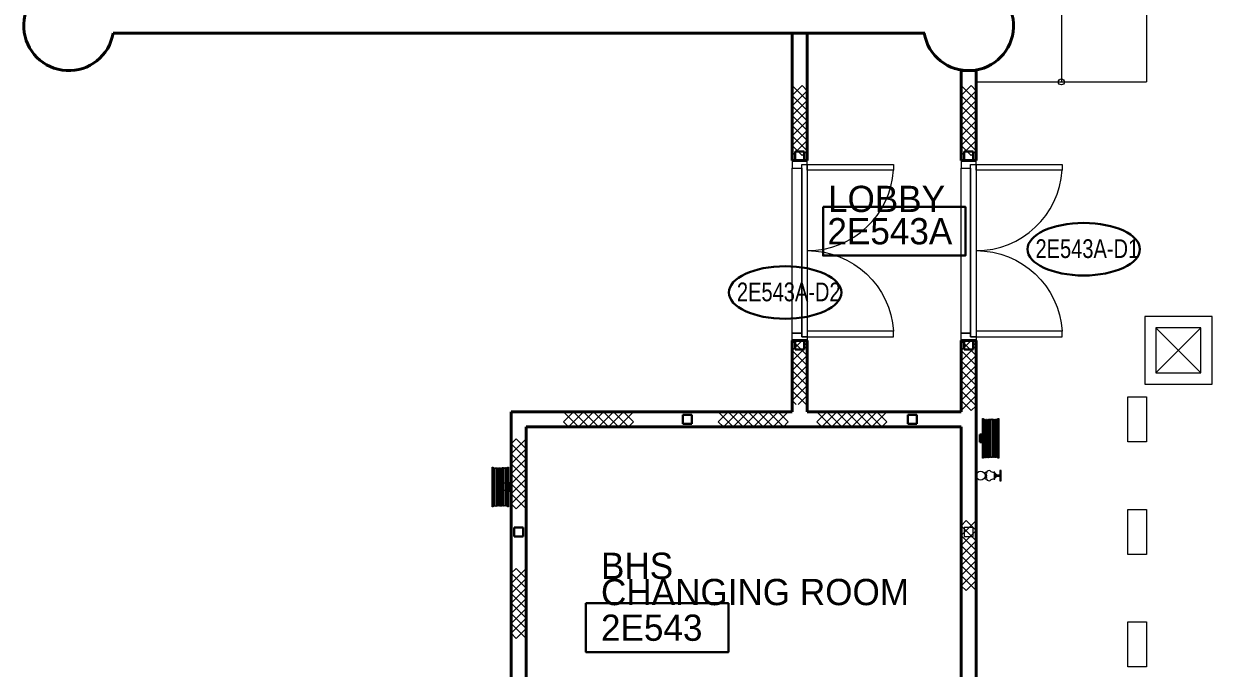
# Model space of a CAD drawing. Header units: metres. Extents: x 1807 to 3745, y 842 to 1968.
# Drawn here: x 3365.4 to 3381.25, y 1335.43 to 1344.02 of the extents above; entities that cross this region are included whole.
import ezdxf
from ezdxf.enums import TextEntityAlignment as Align

# ---------------------------------------------------------------- set-up
doc = ezdxf.new("R2010")
doc.units = ezdxf.units.M
doc.header["$MEASUREMENT"] = 0
doc.linetypes.add('DGN1', pattern=[7.299439, 0, -7.299439])
doc.layers.get('0').update_dxf_attribs({"lineweight": 0})
for name, color, linetype, lineweight in [('Level 1', 7, 'Continuous', 0), ('Level 31', 7, 'Continuous', 0), ('Level 33', 7, 'Continuous', 0), ('Primary Door', 7, 'Continuous', 0), ('TRIRIGA DOOR BOX', 7, 'Continuous', 0)]:
    doc.layers.add(name, color=color, linetype=linetype, lineweight=lineweight)
doc.styles.add('Style-CHAR_FAST_FONT', font='CHAR_FAST_FONT.shx', dxfattribs={"height": 0.2})

# ---------------------------------------------------------------- blocks, each defined once
blk = doc.blocks.new('AnonymusCell_164')
at = {"layer": 'Primary Door', "color": 7, "linetype": 'Continuous', "lineweight": 30}
blk.add_ellipse((0, 0), major_axis=(0.75, 0), ratio=0.466667, dxfattribs=at)
at = {"layer": 'Primary Door', "color": 7, "linetype": 'Continuous', "lineweight": 30, "style": 'Style-CHAR_FAST_FONT', "width": 0.799986}
blk.add_text('2E543A-D1', height=0.25, dxfattribs=at).set_placement((-0.643, 0.133), align=Align.TOP_LEFT)
blk = doc.blocks.new('AnonymusCell_324')
at = {"layer": 'Primary Door', "color": 7, "linetype": 'Continuous', "lineweight": 30}
blk.add_ellipse((0, 0), major_axis=(0.75, 0), ratio=0.466667, dxfattribs=at)
at = {"layer": 'Primary Door', "color": 7, "linetype": 'Continuous', "lineweight": 30, "style": 'Style-CHAR_FAST_FONT', "width": 0.799986}
blk.add_text('2E543A-D2', height=0.25, dxfattribs=at).set_placement((-0.643, 0.133), align=Align.TOP_LEFT)

msp = doc.modelspace()

# ---------------------------------------------------------------- linework, layer by layer
at = {"layer": 'Level 1', "color": 7, "linetype": 'Continuous', "lineweight": 0}
for p, q in [((3380.375, 1356.75), (3380.375, 1343.25)), ((3379.238, 1344.75), (3379.238, 1343.25)), ((3375.65, 1343.2), (3375.85, 1343)), ((3375.783, 1343.2), (3375.65, 1343.067)), ((3375.65, 1342.933), (3375.85, 1343.133)), ((3375.85, 1343.133), (3375.783, 1343.2)), ((3377.9, 1343.2), (3378.1, 1343)), ((3378.033, 1343.2), (3377.9, 1343.067)), ((3377.9, 1342.933), (3378.1, 1343.133)), ((3378.1, 1343.133), (3378.033, 1343.2)), ((3378.1, 1343.25), (3380.375, 1343.25)), ((3375.65, 1343.067), (3375.85, 1342.867)), ((3375.85, 1343), (3375.65, 1342.8)), ((3377.9, 1343.067), (3378.1, 1342.867)), ((3378.1, 1343), (3377.9, 1342.8)), ((3375.85, 1342.733), (3375.65, 1342.933)), ((3375.85, 1342.867), (3375.65, 1342.667)), ((3378.1, 1342.733), (3377.9, 1342.933)), ((3378.1, 1342.867), (3377.9, 1342.667)), ((3375.65, 1342.8), (3375.85, 1342.6)), ((3375.65, 1342.533), (3375.85, 1342.733)), ((3375.65, 1342.667), (3375.85, 1342.467)), ((3377.9, 1342.8), (3378.1, 1342.6)), ((3377.9, 1342.533), (3378.1, 1342.733)), ((3377.9, 1342.667), (3378.1, 1342.467)), ((3375.85, 1342.6), (3375.65, 1342.4)), ((3375.85, 1342.333), (3375.65, 1342.533)), ((3378.1, 1342.6), (3377.9, 1342.4)), ((3378.1, 1342.333), (3377.9, 1342.533)), ((3375.85, 1342.467), (3375.65, 1342.267)), ((3375.65, 1342.4), (3375.783, 1342.267)), ((3378.1, 1342.467), (3377.9, 1342.267)), ((3377.9, 1342.4), (3378.033, 1342.267)), ((3375.85, 1342.2), (3375.65, 1342.2)), ((3375.65, 1342.2), (3375.65, 1342.1)), ((3375.85, 1342.2), (3375.65, 1342.2)), ((3375.65, 1342.2), (3375.65, 1342.1)), ((3375.783, 1342.267), (3375.85, 1342.333)), ((3375.85, 1342.15), (3375.85, 1342.2)), ((3375.85, 1342.15), (3375.85, 1342.2)), ((3378.1, 1342.2), (3377.9, 1342.2)), ((3377.9, 1342.2), (3377.9, 1342.1)), ((3378.1, 1342.2), (3377.9, 1342.2)), ((3377.9, 1342.2), (3377.9, 1342.1)), ((3378.033, 1342.267), (3378.1, 1342.333)), ((3378.1, 1342.15), (3378.1, 1342.2)), ((3378.1, 1342.15), (3378.1, 1342.2)), ((3375.65, 1342.1), (3375.775, 1342.1)), ((3375.65, 1342.1), (3375.775, 1342.1)), ((3375.65, 1339.9), (3375.65, 1342.1)), ((3375.65, 1342.1), (3375.775, 1342.1)), ((3375.775, 1342.1), (3375.775, 1342.15)), ((3375.775, 1342.15), (3375.85, 1342.15)), ((3375.775, 1342.1), (3375.775, 1342.15)), ((3375.775, 1342.15), (3375.85, 1342.15)), ((3375.775, 1339.85), (3375.775, 1342.15)), ((3375.775, 1342.15), (3375.85, 1342.15)), ((3375.775, 1342.1), (3375.775, 1339.9)), ((3375.85, 1342.15), (3377, 1342.15)), ((3375.85, 1342.075), (3375.85, 1342.15)), ((3375.85, 1342.15), (3375.85, 1339.85)), ((3377, 1342.075), (3375.85, 1342.075)), ((3377, 1342.15), (3377, 1342.075)), ((3377.9, 1342.1), (3378.025, 1342.1)), ((3377.9, 1342.1), (3378.025, 1342.1)), ((3377.9, 1339.9), (3377.9, 1342.1)), ((3377.9, 1342.1), (3378.025, 1342.1)), ((3378.025, 1342.1), (3378.025, 1342.15)), ((3378.025, 1342.15), (3378.1, 1342.15)), ((3378.025, 1342.1), (3378.025, 1342.15)), ((3378.025, 1342.15), (3378.1, 1342.15)), ((3378.025, 1339.85), (3378.025, 1342.15)), ((3378.025, 1342.15), (3378.1, 1342.15)), ((3378.025, 1342.1), (3378.025, 1339.9)), ((3378.1, 1342.15), (3379.25, 1342.15)), ((3378.1, 1342.075), (3378.1, 1342.15)), ((3378.1, 1342.15), (3378.1, 1339.85)), ((3379.25, 1342.075), (3378.1, 1342.075)), ((3379.25, 1342.15), (3379.25, 1342.075)), ((3381.25, 1340.12), (3380.35, 1340.12)), ((3380.35, 1340.12), (3380.35, 1339.219)), ((3381.25, 1339.219), (3381.25, 1340.12)), ((3380.5, 1339.37), (3381.1, 1339.969)), ((3381.1, 1339.37), (3380.5, 1339.969)), ((3375.65, 1339.8), (3375.65, 1339.9)), ((3375.65, 1339.9), (3375.775, 1339.9)), ((3375.65, 1339.8), (3375.65, 1339.9)), ((3375.65, 1339.9), (3375.775, 1339.9)), ((3375.775, 1339.9), (3375.65, 1339.9)), ((3375.775, 1339.9), (3375.775, 1339.85)), ((3375.775, 1339.9), (3375.775, 1339.85)), ((3375.775, 1339.85), (3375.85, 1339.85)), ((3375.775, 1339.85), (3375.85, 1339.85)), ((3375.85, 1339.85), (3375.775, 1339.85)), ((3377, 1339.925), (3375.85, 1339.925)), ((3375.85, 1339.925), (3375.85, 1339.85)), ((3375.85, 1339.85), (3375.85, 1339.8)), ((3375.85, 1339.85), (3377, 1339.85)), ((3375.85, 1339.85), (3375.85, 1339.8)), ((3377, 1339.85), (3377, 1339.925)), ((3377.9, 1339.8), (3377.9, 1339.9)), ((3377.9, 1339.9), (3378.025, 1339.9)), ((3377.9, 1339.8), (3377.9, 1339.9)), ((3377.9, 1339.9), (3378.025, 1339.9)), ((3378.025, 1339.9), (3377.9, 1339.9)), ((3378.025, 1339.9), (3378.025, 1339.85)), ((3378.025, 1339.9), (3378.025, 1339.85)), ((3378.025, 1339.85), (3378.1, 1339.85)), ((3378.025, 1339.85), (3378.1, 1339.85)), ((3378.1, 1339.85), (3378.025, 1339.85)), ((3379.25, 1339.925), (3378.1, 1339.925)), ((3378.1, 1339.925), (3378.1, 1339.85)), ((3378.1, 1339.85), (3378.1, 1339.8)), ((3378.1, 1339.85), (3379.25, 1339.85)), ((3378.1, 1339.85), (3378.1, 1339.8)), ((3379.25, 1339.85), (3379.25, 1339.925)), ((3375.65, 1339.8), (3375.85, 1339.6)), ((3375.783, 1339.8), (3375.65, 1339.667)), ((3375.85, 1339.8), (3375.65, 1339.8)), ((3375.85, 1339.8), (3375.65, 1339.8)), ((3375.65, 1339.533), (3375.85, 1339.733)), ((3375.65, 1339.667), (3375.85, 1339.467)), ((3375.85, 1339.733), (3375.783, 1339.8)), ((3377.9, 1339.8), (3378.1, 1339.6)), ((3378.033, 1339.8), (3377.9, 1339.667)), ((3378.1, 1339.8), (3377.9, 1339.8)), ((3378.1, 1339.8), (3377.9, 1339.8)), ((3377.9, 1339.533), (3378.1, 1339.733)), ((3377.9, 1339.667), (3378.1, 1339.467)), ((3378.1, 1339.733), (3378.033, 1339.8)), ((3375.85, 1339.6), (3375.65, 1339.4)), ((3375.85, 1339.333), (3375.65, 1339.533)), ((3378.1, 1339.6), (3377.9, 1339.4)), ((3378.1, 1339.333), (3377.9, 1339.533)), ((3375.85, 1339.467), (3375.65, 1339.267)), ((3375.65, 1339.4), (3375.85, 1339.2)), ((3375.65, 1339.133), (3375.85, 1339.333)), ((3378.1, 1339.467), (3377.9, 1339.267)), ((3377.9, 1339.4), (3378.1, 1339.2)), ((3377.9, 1339.133), (3378.1, 1339.333)), ((3375.65, 1339.267), (3375.85, 1339.067)), ((3375.85, 1339.2), (3375.65, 1339)), ((3377.9, 1339.267), (3378.1, 1339.067)), ((3378.1, 1339.2), (3377.9, 1339)), ((3380.35, 1339.219), (3381.25, 1339.219)), ((3375.836, 1338.947), (3375.65, 1339.133)), ((3375.85, 1339.067), (3375.73, 1338.947)), ((3378.1, 1338.933), (3377.9, 1339.133)), ((3378.1, 1339.067), (3377.9, 1338.867)), ((3380.125, 1339.05), (3380.375, 1339.05)), ((3380.125, 1338.45), (3380.125, 1339.05)), ((3380.375, 1339.05), (3380.375, 1338.45)), ((3372.733, 1338.85), (3372.599, 1338.717)), ((3372.799, 1338.65), (3372.599, 1338.85)), ((3372.666, 1338.65), (3372.866, 1338.85)), ((3372.933, 1338.65), (3372.733, 1338.85)), ((3372.999, 1338.85), (3372.799, 1338.65)), ((3372.866, 1338.85), (3373.066, 1338.65)), ((3373.133, 1338.85), (3372.933, 1338.65)), ((3373.199, 1338.65), (3372.999, 1338.85)), ((3373.066, 1338.65), (3373.266, 1338.85)), ((3373.333, 1338.65), (3373.133, 1338.85)), ((3373.399, 1338.85), (3373.199, 1338.65)), ((3373.266, 1338.85), (3373.466, 1338.65)), ((3373.533, 1338.85), (3373.333, 1338.65)), ((3373.533, 1338.717), (3373.399, 1338.85)), ((3374.796, 1338.85), (3374.663, 1338.717)), ((3374.863, 1338.65), (3374.663, 1338.85)), ((3374.73, 1338.65), (3374.93, 1338.85)), ((3374.996, 1338.65), (3374.796, 1338.85)), ((3375.063, 1338.85), (3374.863, 1338.65)), ((3374.93, 1338.85), (3375.13, 1338.65)), ((3375.196, 1338.85), (3374.996, 1338.65)), ((3375.263, 1338.65), (3375.063, 1338.85)), ((3375.13, 1338.65), (3375.33, 1338.85)), ((3375.396, 1338.65), (3375.196, 1338.85)), ((3375.463, 1338.85), (3375.263, 1338.65)), ((3375.33, 1338.85), (3375.53, 1338.65)), ((3375.596, 1338.85), (3375.396, 1338.65)), ((3375.596, 1338.717), (3375.463, 1338.85)), ((3375.65, 1339), (3375.703, 1338.947)), ((3376.111, 1338.85), (3375.978, 1338.717)), ((3376.178, 1338.65), (3375.978, 1338.85)), ((3376.045, 1338.65), (3376.245, 1338.85)), ((3376.311, 1338.65), (3376.111, 1338.85)), ((3376.378, 1338.85), (3376.178, 1338.65)), ((3376.245, 1338.85), (3376.445, 1338.65)), ((3376.511, 1338.85), (3376.311, 1338.65)), ((3376.578, 1338.65), (3376.378, 1338.85)), ((3376.445, 1338.65), (3376.645, 1338.85)), ((3376.711, 1338.65), (3376.511, 1338.85)), ((3376.778, 1338.85), (3376.578, 1338.65)), ((3376.645, 1338.85), (3376.845, 1338.65)), ((3376.911, 1338.85), (3376.711, 1338.65)), ((3376.911, 1338.717), (3376.778, 1338.85)), ((3377.9, 1339), (3378.033, 1338.867)), ((3378.033, 1338.867), (3378.1, 1338.933)), ((3372.599, 1338.717), (3372.666, 1338.65)), ((3373.466, 1338.65), (3373.533, 1338.717)), ((3374.663, 1338.717), (3374.73, 1338.65)), ((3375.53, 1338.65), (3375.596, 1338.717)), ((3375.978, 1338.717), (3376.045, 1338.65)), ((3376.845, 1338.65), (3376.911, 1338.717)), ((3378.202, 1338.741), (3378.202, 1338.251)), ((3378.221, 1338.741), (3378.221, 1338.251)), ((3378.239, 1338.741), (3378.239, 1338.251)), ((3378.258, 1338.741), (3378.258, 1338.251)), ((3378.277, 1338.739), (3378.277, 1338.251)), ((3378.277, 1338.739), (3378.277, 1338.251)), ((3378.295, 1338.741), (3378.295, 1338.251)), ((3378.314, 1338.741), (3378.314, 1338.251)), ((3378.332, 1338.741), (3378.332, 1338.251)), ((3378.351, 1338.741), (3378.351, 1338.251)), ((3378.369, 1338.741), (3378.369, 1338.251)), ((3378.388, 1338.741), (3378.388, 1338.251)), ((3372.1, 1338.49), (3371.9, 1338.29)), ((3371.9, 1338.424), (3371.967, 1338.49)), ((3372.1, 1338.224), (3371.9, 1338.424)), ((3371.967, 1338.49), (3372.1, 1338.357)), ((3380.375, 1338.45), (3380.125, 1338.45)), ((3372.1, 1338.357), (3371.9, 1338.157)), ((3371.9, 1338.29), (3372.1, 1338.09)), ((3371.9, 1338.024), (3372.1, 1338.224)), ((3371.661, 1337.604), (3371.661, 1338.094)), ((3371.68, 1337.604), (3371.68, 1338.094)), ((3371.698, 1337.604), (3371.698, 1338.094)), ((3371.717, 1337.604), (3371.717, 1338.094)), ((3371.735, 1337.604), (3371.735, 1338.094)), ((3371.754, 1337.604), (3371.754, 1338.094)), ((3371.772, 1337.607), (3371.772, 1338.094)), ((3371.772, 1337.607), (3371.772, 1338.094)), ((3371.791, 1337.604), (3371.791, 1338.094)), ((3371.809, 1337.604), (3371.809, 1338.094)), ((3371.828, 1337.604), (3371.828, 1338.094)), ((3371.847, 1337.604), (3371.847, 1338.094)), ((3371.9, 1338.157), (3372.1, 1337.957)), ((3372.1, 1338.09), (3371.9, 1337.89)), ((3378.437, 1338.068), (3378.417, 1338.068)), ((3378.417, 1338.068), (3378.417, 1337.932)), ((3378.437, 1337.932), (3378.437, 1338.068)), ((3372.1, 1337.824), (3371.9, 1338.024)), ((3372.1, 1337.957), (3371.9, 1337.757)), ((3378.206, 1338.039), (3378.223, 1338.039)), ((3378.223, 1337.961), (3378.206, 1337.961)), ((3378.225, 1338.046), (3378.225, 1338.047)), ((3378.225, 1338.047), (3378.24, 1338.047)), ((3378.24, 1338.018), (3378.225, 1338.018)), ((3378.24, 1337.982), (3378.225, 1337.982)), ((3378.24, 1337.953), (3378.225, 1337.953)), ((3378.35, 1338.047), (3378.34, 1338.047)), ((3378.34, 1338.047), (3378.34, 1337.953)), ((3378.34, 1337.953), (3378.35, 1337.953)), ((3378.35, 1337.953), (3378.35, 1338.047)), ((3378.362, 1338.023), (3378.35, 1338.023)), ((3378.35, 1338.023), (3378.35, 1337.977)), ((3378.362, 1338.011), (3378.35, 1338.011)), ((3378.362, 1337.989), (3378.35, 1337.989)), ((3378.35, 1337.977), (3378.359, 1337.977)), ((3378.382, 1338.012), (3378.382, 1338.007)), ((3378.417, 1338.007), (3378.382, 1338.007)), ((3378.382, 1338.007), (3378.382, 1337.993)), ((3378.382, 1337.993), (3378.382, 1337.988)), ((3378.382, 1337.993), (3378.417, 1337.993)), ((3378.417, 1337.993), (3378.417, 1338.007)), ((3378.417, 1337.932), (3378.437, 1337.932)), ((3371.9, 1337.89), (3372.1, 1337.69)), ((3371.9, 1337.624), (3372.1, 1337.824)), ((3371.9, 1337.757), (3372.1, 1337.557)), ((3371.967, 1337.557), (3371.9, 1337.624)), ((3372.1, 1337.69), (3371.967, 1337.557)), ((3380.125, 1337.55), (3380.375, 1337.55)), ((3380.125, 1336.95), (3380.125, 1337.55)), ((3380.375, 1337.55), (3380.375, 1336.95)), ((3378.1, 1337.4), (3377.9, 1337.2)), ((3377.9, 1337.333), (3377.967, 1337.4)), ((3378.1, 1337.133), (3377.9, 1337.333)), ((3378.1, 1337.267), (3377.9, 1337.067)), ((3377.967, 1337.4), (3378.1, 1337.267)), ((3377.9, 1337.2), (3378.1, 1337)), ((3377.9, 1336.933), (3378.1, 1337.133)), ((3377.9, 1337.067), (3378.1, 1336.867)), ((3378.1, 1337), (3377.9, 1336.8)), ((3380.375, 1336.95), (3380.125, 1336.95)), ((3378.1, 1336.733), (3377.9, 1336.933)), ((3378.1, 1336.867), (3377.9, 1336.667)), ((3377.9, 1336.8), (3378.1, 1336.6)), ((3372.1, 1336.764), (3371.9, 1336.564)), ((3371.9, 1336.698), (3371.967, 1336.764)), ((3372.1, 1336.498), (3371.9, 1336.698)), ((3372.1, 1336.631), (3371.9, 1336.431)), ((3371.967, 1336.764), (3372.1, 1336.631)), ((3377.9, 1336.533), (3378.1, 1336.733)), ((3377.9, 1336.667), (3378.1, 1336.467)), ((3371.9, 1336.564), (3372.1, 1336.364)), ((3371.9, 1336.298), (3372.1, 1336.498)), ((3377.967, 1336.467), (3377.9, 1336.533)), ((3378.1, 1336.6), (3377.967, 1336.467)), ((3371.9, 1336.431), (3372.1, 1336.231)), ((3372.1, 1336.364), (3371.9, 1336.164)), ((3372.1, 1336.098), (3371.9, 1336.298)), ((3372.1, 1336.231), (3371.9, 1336.031)), ((3371.9, 1336.164), (3372.1, 1335.964)), ((3371.9, 1335.898), (3372.1, 1336.098)), ((3371.9, 1336.031), (3372.1, 1335.831)), ((3380.125, 1336.05), (3380.375, 1336.05)), ((3380.125, 1335.45), (3380.125, 1336.05)), ((3380.375, 1336.05), (3380.375, 1335.45)), ((3371.967, 1335.831), (3371.9, 1335.898)), ((3372.1, 1335.964), (3371.967, 1335.831)), ((3380.375, 1335.45), (3380.125, 1335.45))]:
    msp.add_line(p, q, dxfattribs=at)
at = {"layer": 'Level 1', "color": 7, "linetype": 'Continuous', "lineweight": 40}
for p, q in [((3377.419, 1343.9), (3366.592, 1343.9)), ((3375.65, 1342.3), (3375.65, 1343.9)), ((3375.85, 1342.2), (3375.85, 1343.9)), ((3375.65, 1342.2), (3375.65, 1343.4)), ((3375.85, 1342.3), (3375.85, 1343.4)), ((3377.9, 1343.4), (3378.1, 1343.4)), ((3377.9, 1342.2), (3377.9, 1343.4)), ((3378.1, 1342.2), (3378.1, 1343.4)), ((3375.65, 1342.2), (3375.85, 1342.2)), ((3377.9, 1342.2), (3378.1, 1342.2)), ((3375.65, 1339.8), (3375.85, 1339.8)), ((3375.65, 1338.85), (3375.65, 1339.8)), ((3375.85, 1338.85), (3375.85, 1339.8)), ((3377.9, 1339.8), (3378.1, 1339.8)), ((3377.9, 1338.85), (3377.9, 1339.8)), ((3378.1, 1332.6), (3378.1, 1339.8)), ((3371.9, 1338.85), (3371.9, 1308.2)), ((3375.65, 1338.85), (3371.9, 1338.85)), ((3377.9, 1338.85), (3375.846, 1338.85)), ((3377.9, 1338.65), (3372.1, 1338.65)), ((3372.1, 1338.65), (3372.1, 1328.35)), ((3377.9, 1332.6), (3377.9, 1338.65))]:
    msp.add_line(p, q, dxfattribs=at)
at = {"layer": 'Level 1', "color": 7, "linetype": 'Continuous', "lineweight": 30}
for p, q in [((3375.69, 1342.32), (3375.81, 1342.32)), ((3375.69, 1342.2), (3375.69, 1342.32)), ((3375.81, 1342.2), (3375.69, 1342.2)), ((3375.81, 1342.32), (3375.81, 1342.2)), ((3377.94, 1342.32), (3378.06, 1342.32)), ((3377.94, 1342.2), (3377.94, 1342.32)), ((3378.06, 1342.2), (3377.94, 1342.2)), ((3378.06, 1342.32), (3378.06, 1342.2)), ((3375.69, 1339.8), (3375.81, 1339.8)), ((3375.69, 1339.68), (3375.69, 1339.8)), ((3375.81, 1339.68), (3375.69, 1339.68)), ((3375.81, 1339.8), (3375.81, 1339.68)), ((3377.94, 1339.8), (3378.06, 1339.8)), ((3377.94, 1339.68), (3377.94, 1339.8)), ((3378.06, 1339.68), (3377.94, 1339.68)), ((3378.06, 1339.8), (3378.06, 1339.68)), ((3374.19, 1338.81), (3374.31, 1338.81)), ((3374.19, 1338.69), (3374.19, 1338.81)), ((3374.31, 1338.81), (3374.31, 1338.69)), ((3377.19, 1338.81), (3377.31, 1338.81)), ((3377.19, 1338.69), (3377.19, 1338.81)), ((3377.31, 1338.81), (3377.31, 1338.69)), ((3374.31, 1338.69), (3374.19, 1338.69)), ((3377.31, 1338.69), (3377.19, 1338.69)), ((3378.149, 1338.445), (3378.149, 1338.547)), ((3378.149, 1338.547), (3378.178, 1338.547)), ((3378.178, 1338.547), (3378.178, 1338.445)), ((3378.178, 1338.445), (3378.149, 1338.445)), ((3371.871, 1337.799), (3371.871, 1337.901)), ((3371.871, 1337.901), (3371.9, 1337.901)), ((3371.9, 1337.901), (3371.9, 1337.799)), ((3371.9, 1337.799), (3371.871, 1337.799)), ((3371.94, 1337.31), (3372.06, 1337.31)), ((3371.94, 1337.19), (3371.94, 1337.31)), ((3372.06, 1337.31), (3372.06, 1337.19)), ((3372.06, 1337.19), (3371.94, 1337.19))]:
    msp.add_line(p, q, dxfattribs=at)
at = {"layer": 'Level 1', "color": 7, "linetype": 'Continuous', "lineweight": 13}
for p, q in [((3381.1, 1339.969), (3380.5, 1339.969)), ((3380.5, 1339.969), (3380.5, 1339.37)), ((3381.1, 1339.37), (3381.1, 1339.969)), ((3380.5, 1339.37), (3381.1, 1339.37)), ((3374.31, 1338.81), (3374.19, 1338.81)), ((3374.19, 1338.81), (3374.19, 1338.69)), ((3374.31, 1338.69), (3374.31, 1338.81)), ((3377.31, 1338.81), (3377.19, 1338.81)), ((3377.19, 1338.81), (3377.19, 1338.69)), ((3377.31, 1338.69), (3377.31, 1338.81)), ((3378.184, 1338.231), (3378.184, 1338.761)), ((3378.184, 1338.761), (3378.199, 1338.761)), ((3378.199, 1338.761), (3378.199, 1338.231)), ((3378.389, 1338.231), (3378.389, 1338.761)), ((3378.389, 1338.761), (3378.404, 1338.761)), ((3378.404, 1338.761), (3378.404, 1338.231)), ((3374.19, 1338.69), (3374.31, 1338.69)), ((3377.19, 1338.69), (3377.31, 1338.69)), ((3378.199, 1338.231), (3378.184, 1338.231)), ((3378.404, 1338.231), (3378.389, 1338.231)), ((3371.645, 1337.584), (3371.645, 1338.114)), ((3371.645, 1338.114), (3371.66, 1338.114)), ((3371.66, 1338.114), (3371.66, 1337.584)), ((3371.85, 1337.584), (3371.85, 1338.114)), ((3371.85, 1338.114), (3371.864, 1338.114)), ((3371.864, 1338.114), (3371.864, 1337.584)), ((3371.66, 1337.584), (3371.645, 1337.584)), ((3371.864, 1337.584), (3371.85, 1337.584)), ((3372.06, 1337.31), (3371.94, 1337.31)), ((3371.94, 1337.31), (3371.94, 1337.19)), ((3372.06, 1337.19), (3372.06, 1337.31)), ((3378.06, 1337.31), (3377.94, 1337.31)), ((3377.94, 1337.31), (3377.94, 1337.19)), ((3378.06, 1337.19), (3378.06, 1337.31)), ((3371.94, 1337.19), (3372.06, 1337.19)), ((3377.94, 1337.19), (3378.06, 1337.19))]:
    msp.add_line(p, q, dxfattribs=at)
at = {"layer": 'Level 1', "color": 7, "linetype": 'DGN1', "lineweight": 0}
for p, q in [((3378.179, 1338.545), (3378.386, 1338.545)), ((3378.179, 1338.448), (3378.386, 1338.448)), ((3371.87, 1337.898), (3371.663, 1337.898)), ((3371.87, 1337.801), (3371.663, 1337.801))]:
    msp.add_line(p, q, dxfattribs=at)
at = {"layer": 'Level 1', "color": 7, "linetype": 'Continuous', "lineweight": 0}
msp.add_circle((3379.238, 1343.25), 0.04, dxfattribs=at)
at = {"layer": 'Level 1', "color": 7, "linetype": 'Continuous', "lineweight": 13}
msp.add_circle((3378.16, 1338), 0.06, dxfattribs=at)
at = {"layer": 'Level 1', "color": 7, "linetype": 'Continuous', "lineweight": 40}
for centre, start, end in [((3366, 1344), 99.594, 350.406), ((3378, 1344), 189.594, 165.5225)]:
    msp.add_arc(centre, 0.6, start, end, dxfattribs=at)
at = {"layer": 'Level 1', "color": 7, "linetype": 'Continuous', "lineweight": 0}
for centre, radius, start, end in [((3378.271, 1338.034), 0.0339, 61.1573, 156.7573), ((3378.336, 1338.127), 0.0799, 232.5986, 272.7841), ((3378.262, 1338.033), 0.04, 158.767, 201.233), ((3378.262, 1337.967), 0.04, 158.767, 201.233), ((3378.293, 1338), 0.0701, 164.7036, 195.2964), ((3378.203, 1338.033), 0.04, 338.767, 21.233), ((3378.172, 1338), 0.0701, 344.7036, 15.2964), ((3378.203, 1337.967), 0.04, 338.767, 21.233), ((3378.271, 1337.966), 0.0339, 203.2427, 298.8427), ((3378.336, 1337.873), 0.0799, 87.2159, 127.4014), ((3378.361, 1337.984), 0.00618, 256.1244, 76.1244), ((3378.361, 1338.016), 0.00618, 283.8756, 76.1244), ((3378.355, 1338), 0.0127, 304.4192, 55.5808), ((3378.382, 1338.032), 0.0205, 219.866, 270.7387), ((3378.382, 1337.968), 0.0205, 89.2613, 140.134)]:
    msp.add_arc(centre, radius, start, end, dxfattribs=at)
for centre, major_axis, ratio, start_param, end_param in [((3375.85, 1342.147), (1.152, 0), 0.995513, 4.712389, 6.220666), ((3378.1, 1342.147), (1.152, 0), 0.995513, 4.712389, 6.220666), ((3378.286, 1338.735), (0, 0.017), 0.578812, 5.123349, 7.619689), ((3378.305, 1338.735), (0, 0.017), 0.578812, 5.123349, 7.619689), ((3378.323, 1338.735), (0, 0.017), 0.578812, 5.123349, 7.619689), ((3378.342, 1338.735), (0, 0.017), 0.578812, 5.123349, 7.619689), ((3378.36, 1338.735), (0, 0.017), 0.578812, 5.123349, 7.619689), ((3378.379, 1338.735), (0, 0.017), 0.578812, 5.123349, 7.619689), ((3378.211, 1338.258), (0, -0.017), 0.578813, 5.123349, 7.619689), ((3378.23, 1338.258), (0, -0.017), 0.578813, 5.123349, 7.619689), ((3378.248, 1338.258), (0, -0.017), 0.578813, 5.123349, 7.619689), ((3378.267, 1338.258), (0, -0.017), 0.578813, 5.123349, 7.619689), ((3371.782, 1338.088), (0, 0.017), 0.578813, 5.123349, 7.619689), ((3371.8, 1338.088), (0, 0.017), 0.578813, 5.123349, 7.619689), ((3371.819, 1338.088), (0, 0.017), 0.578813, 5.123349, 7.619689), ((3371.837, 1338.088), (0, 0.017), 0.578813, 5.123349, 7.619689), ((3371.67, 1337.611), (0, -0.017), 0.578812, 5.123349, 7.619689), ((3371.689, 1337.611), (0, -0.017), 0.578812, 5.123349, 7.619689), ((3371.707, 1337.611), (0, -0.017), 0.578812, 5.123349, 7.619689), ((3371.726, 1337.611), (0, -0.017), 0.578812, 5.123349, 7.619689), ((3371.744, 1337.611), (0, -0.017), 0.578812, 5.123349, 7.619689), ((3371.763, 1337.611), (0, -0.017), 0.578812, 5.123349, 7.619689)]:
    msp.add_ellipse(centre, major_axis=major_axis, ratio=ratio, start_param=start_param, end_param=end_param, dxfattribs=at)
at = {"layer": 'Level 1', "color": 7, "linetype": 'Continuous', "lineweight": 0, "extrusion": (0, 0, -1)}
for centre, major_axis, ratio, start_param, end_param in [((3375.85, 1339.853), (1.152, 0), 0.995513, -1.570796, -0.062519), ((3378.1, 1339.853), (1.152, 0), 0.995513, -1.570796, -0.062519), ((3378.211, 1338.735), (0, -0.017), 0.578812, 1.981756, 4.478097), ((3378.23, 1338.735), (0, -0.017), 0.578812, 1.981756, 4.478097), ((3378.248, 1338.735), (0, -0.017), 0.578812, 1.981756, 4.478097), ((3378.267, 1338.735), (0, -0.017), 0.578812, 1.981756, 4.478097), ((3378.286, 1338.258), (0, 0.017), 0.578813, 1.981756, 4.478097), ((3378.305, 1338.258), (0, 0.017), 0.578813, 1.981756, 4.478097), ((3378.323, 1338.258), (0, 0.017), 0.578813, 1.981756, 4.478097), ((3378.342, 1338.258), (0, 0.017), 0.578813, 1.981756, 4.478097), ((3378.36, 1338.258), (0, 0.017), 0.578813, 1.981756, 4.478097), ((3378.379, 1338.258), (0, 0.017), 0.578813, 1.981756, 4.478097), ((3371.67, 1338.088), (0, -0.017), 0.578813, 1.981756, 4.478097), ((3371.689, 1338.088), (0, -0.017), 0.578813, 1.981756, 4.478097), ((3371.707, 1338.088), (0, -0.017), 0.578813, 1.981756, 4.478097), ((3371.726, 1338.088), (0, -0.017), 0.578813, 1.981756, 4.478097), ((3371.744, 1338.088), (0, -0.017), 0.578813, 1.981756, 4.478097), ((3371.763, 1338.088), (0, -0.017), 0.578813, 1.981756, 4.478097), ((3371.782, 1337.611), (0, 0.017), 0.578812, 1.981756, 4.478097), ((3371.8, 1337.611), (0, 0.017), 0.578812, 1.981756, 4.478097), ((3371.819, 1337.611), (0, 0.017), 0.578812, 1.981756, 4.478097), ((3371.837, 1337.611), (0, 0.017), 0.578812, 1.981756, 4.478097)]:
    msp.add_ellipse(centre, major_axis=major_axis, ratio=ratio, start_param=start_param, end_param=end_param, dxfattribs=at)
at = {"layer": 'TRIRIGA DOOR BOX', "color": 251, "linetype": 'Continuous', "lineweight": 30, "true_color": 0x555555}
for points in [[(3376.059, 1341.584), (3377.959, 1341.584), (3377.959, 1340.934), (3376.059, 1340.934)], [(3372.897, 1336.298), (3374.797, 1336.298), (3374.797, 1335.648), (3372.897, 1335.648)]]:
    msp.add_lwpolyline(points, close=True, dxfattribs=at)

# ---------------------------------------------------------------- block references
at = {"color": 7, "linetype": 'Continuous', "lineweight": 0}
for name, p in [('AnonymusCell_164', (3379.536, 1341.019)), ('AnonymusCell_324', (3375.554, 1340.442))]:
    msp.add_blockref(name, p, dxfattribs=at)

# ---------------------------------------------------------------- texts
at = {"layer": 'Level 31', "color": 7, "linetype": 'Continuous', "lineweight": 30, "style": 'Style-CHAR_FAST_FONT'}
msp.add_text('LOBBY', height=0.35, dxfattribs=at).set_placement((3376.126, 1341.69), align=Align.MIDDLE_LEFT)
at = {"layer": 'Level 31', "color": 7, "linetype": 'Continuous', "lineweight": 30, "insert": (3373.098, 1336.621), "char_height": 0.35, "width": 4.84433, "attachment_point": 4, "line_spacing_factor": 0.6, "style": 'Style-CHAR_FAST_FONT'}
msp.add_mtext('BHS\\PCHANGING ROOM\\P', dxfattribs=at)
at = {"layer": 'Level 33', "color": 7, "linetype": 'Continuous', "lineweight": 13, "style": 'Style-CHAR_FAST_FONT'}
for s, p in [('2E543A', (3376.118, 1341.259)), ('2E543', (3373.098, 1335.973))]:
    msp.add_text(s, height=0.35, dxfattribs=at).set_placement(p, align=Align.MIDDLE_LEFT)

doc.saveas('drawing.dxf')
